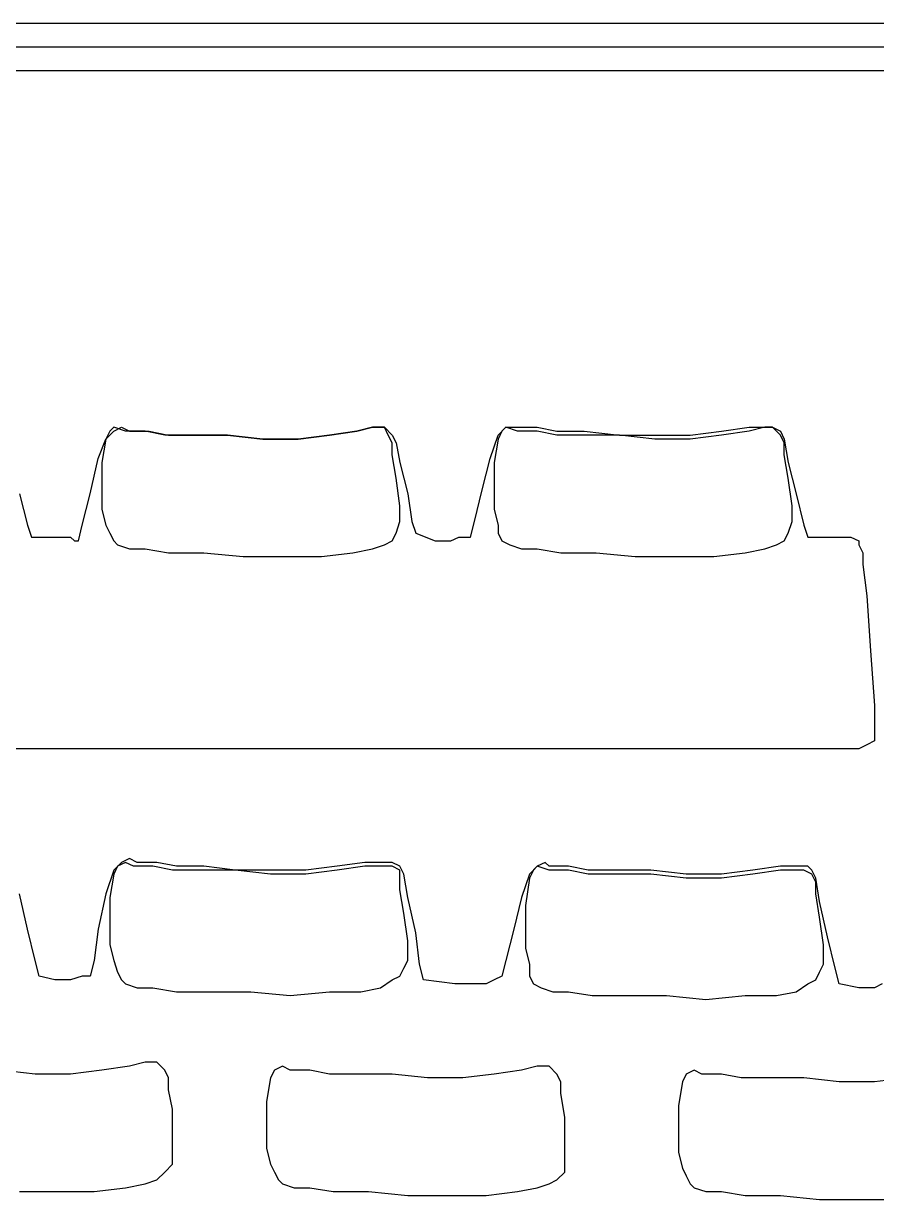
# Model space of a CAD drawing. Header units: millimetres. Extents: x 37541 to 999880, y 4425 to 1416340.
# Drawn here: x 371206.4 to 371510.7, y 1339029.6 to 1339449.3 of the extents above; entities that cross this region are included whole.
import ezdxf

# ---------------------------------------------------------------- set-up
doc = ezdxf.new("R2010")
doc.units = ezdxf.units.MM
doc.header["$LTSCALE"] = 150
doc.layers.get('0').update_dxf_attribs({"lineweight": 0})
doc.layers.add('-----20 General Symbol', color=3, linetype='Continuous')

# ---------------------------------------------------------------- blocks, each defined once
blk = doc.blocks.new('lkjlak')
for p, q in [((481048.47, 239227.23), (479690.73, 239227.23)), ((481048.47, 239223.35), (479690.73, 239223.35)), ((479690.73, 239219.47), (481048.47, 239219.47)), ((479849.29, 239158.63), (479850.58, 239159.93)), ((479849.93, 239159.93), (479849.29, 239158.63)), ((479849.93, 239159.93), (479849.29, 239158.63)), ((479850.58, 239160.58), (479849.93, 239159.93)), ((479850.58, 239160.58), (479849.93, 239159.93)), ((479850.58, 239159.93), (479851.88, 239160.58)), ((479852.52, 239159.93), (479850.58, 239160.58)), ((479852.52, 239159.93), (479850.58, 239160.58)), ((479851.88, 239160.58), (479853.17, 239159.93)), ((479853.82, 239159.93), (479852.52, 239159.93)), ((479853.82, 239159.93), (479852.52, 239159.93)), ((479853.17, 239159.93), (479854.46, 239159.93)), ((479855.76, 239159.93), (479853.82, 239159.93)), ((479855.76, 239159.93), (479853.82, 239159.93)), ((479853.82, 239159.93), (479853.82, 239159.93)), ((479854.46, 239159.93), (479856.41, 239159.93)), ((479858.99, 239159.28), (479855.76, 239159.93)), ((479858.99, 239159.28), (479855.76, 239159.93)), ((479856.41, 239159.93), (479859.64, 239159.28)), ((479886.17, 239159.28), (479890.7, 239159.93)), ((479890.7, 239159.93), (479886.17, 239159.28)), ((479890.7, 239159.93), (479886.17, 239159.28)), ((479890.7, 239159.93), (479893.29, 239160.58)), ((479893.29, 239160.58), (479890.7, 239159.93)), ((479893.29, 239160.58), (479890.7, 239159.93)), ((479890.7, 239159.93), (479890.7, 239159.93)), ((479893.29, 239160.58), (479895.24, 239160.58)), ((479895.24, 239160.58), (479893.29, 239160.58)), ((479895.24, 239160.58), (479893.29, 239160.58)), ((479895.24, 239160.58), (479896.53, 239159.28)), ((479895.88, 239159.28), (479895.24, 239160.58)), ((479895.88, 239159.28), (479895.24, 239160.58)), ((479914, 239159.28), (479915.3, 239160.58)), ((479914.65, 239159.93), (479914, 239158.63)), ((479914.65, 239159.93), (479914, 239158.63)), ((479915.3, 239160.58), (479914.65, 239159.93)), ((479915.3, 239160.58), (479914.65, 239159.93)), ((479915.3, 239160.58), (479915.94, 239160.58)), ((479917.24, 239159.93), (479915.3, 239160.58)), ((479917.24, 239159.93), (479915.3, 239160.58)), ((479915.94, 239160.58), (479917.24, 239160.58)), ((479917.24, 239160.58), (479918.53, 239160.58)), ((479918.53, 239159.93), (479917.24, 239159.93)), ((479918.53, 239159.93), (479917.24, 239159.93)), ((479918.53, 239160.58), (479920.47, 239160.58)), ((479920.47, 239159.93), (479918.53, 239159.93)), ((479920.47, 239159.93), (479918.53, 239159.93)), ((479918.53, 239159.93), (479918.53, 239159.93)), ((479920.47, 239160.58), (479923.71, 239159.93)), ((479923.71, 239159.28), (479920.47, 239159.93)), ((479923.71, 239159.28), (479920.47, 239159.93)), ((479923.71, 239159.93), (479928.24, 239159.93)), ((479928.24, 239159.93), (479934.06, 239159.28)), ((479945.71, 239159.28), (479950.89, 239159.93)), ((479950.89, 239159.93), (479955.42, 239160.58)), ((479955.42, 239159.93), (479950.89, 239159.28)), ((479955.42, 239159.93), (479950.89, 239159.28)), ((479955.42, 239160.58), (479958.01, 239160.58)), ((479958.01, 239160.58), (479955.42, 239159.93)), ((479958.01, 239160.58), (479955.42, 239159.93)), ((479955.42, 239159.93), (479955.42, 239159.93)), ((479958.01, 239160.58), (479959.3, 239160.58)), ((479959.3, 239160.58), (479958.01, 239160.58)), ((479959.3, 239160.58), (479958.01, 239160.58)), ((479959.3, 239160.58), (479960.6, 239159.93)), ((479960.6, 239159.28), (479959.3, 239160.58)), ((479960.6, 239159.28), (479959.3, 239160.58)), ((479960.6, 239159.93), (479961.24, 239158.63)), ((479847.99, 239155.4), (479849.29, 239158.63)), ((479849.29, 239158.63), (479848.64, 239154.75)), ((479849.29, 239158.63), (479848.64, 239154.75)), ((479849.29, 239158.63), (479849.29, 239158.63)), ((479863.52, 239159.28), (479858.99, 239159.28)), ((479863.52, 239159.28), (479858.99, 239159.28)), ((479859.64, 239159.28), (479864.17, 239159.28)), ((479869.35, 239159.28), (479863.52, 239159.28)), ((479869.35, 239159.28), (479863.52, 239159.28)), ((479864.17, 239159.28), (479869.35, 239159.28)), ((479869.35, 239159.28), (479875.17, 239158.63)), ((479875.17, 239158.63), (479869.35, 239159.28)), ((479875.17, 239158.63), (479869.35, 239159.28)), ((479875.17, 239158.63), (479881, 239158.63)), ((479881, 239158.63), (479875.17, 239158.63)), ((479881, 239158.63), (479875.17, 239158.63)), ((479881, 239158.63), (479886.17, 239159.28)), ((479886.17, 239159.28), (479881, 239158.63)), ((479886.17, 239159.28), (479881, 239158.63)), ((479896.53, 239157.99), (479895.88, 239159.28)), ((479896.53, 239157.99), (479895.88, 239159.28)), ((479896.53, 239159.28), (479897.18, 239157.99)), ((479896.53, 239156.04), (479896.53, 239157.99)), ((479896.53, 239157.99), (479896.53, 239157.99)), ((479896.53, 239157.99), (479896.53, 239157.99)), ((479896.53, 239156.04), (479896.53, 239157.99)), ((479897.18, 239157.99), (479897.82, 239154.75)), ((479912.71, 239155.4), (479914, 239159.28)), ((479914, 239158.63), (479913.36, 239154.75)), ((479914, 239158.63), (479913.36, 239154.75)), ((479914, 239158.63), (479914, 239158.63)), ((479928.24, 239159.28), (479923.71, 239159.28)), ((479928.24, 239159.28), (479923.71, 239159.28)), ((479934.06, 239159.28), (479928.24, 239159.28)), ((479934.06, 239159.28), (479928.24, 239159.28)), ((479934.06, 239159.28), (479939.89, 239159.28)), ((479939.89, 239158.63), (479934.06, 239159.28)), ((479939.89, 239158.63), (479934.06, 239159.28)), ((479939.89, 239159.28), (479945.71, 239159.28)), ((479945.71, 239158.63), (479939.89, 239158.63)), ((479945.71, 239158.63), (479939.89, 239158.63)), ((479950.89, 239159.28), (479945.71, 239158.63)), ((479950.89, 239159.28), (479945.71, 239158.63)), ((479961.24, 239157.99), (479960.6, 239159.28)), ((479961.24, 239157.99), (479960.6, 239159.28)), ((479961.24, 239158.63), (479961.89, 239154.75)), ((479961.24, 239156.04), (479961.24, 239157.99)), ((479961.24, 239157.99), (479961.24, 239157.99)), ((479961.24, 239157.99), (479961.24, 239157.99)), ((479961.24, 239156.04), (479961.24, 239157.99)), ((479897.18, 239152.16), (479896.53, 239156.04)), ((479897.18, 239152.16), (479896.53, 239156.04)), ((479961.89, 239152.16), (479961.24, 239156.04)), ((479961.89, 239152.16), (479961.24, 239156.04)), ((479846.7, 239149.57), (479847.99, 239155.4)), ((479848.64, 239154.75), (479848.64, 239150.87)), ((479848.64, 239154.75), (479848.64, 239150.87)), ((479897.82, 239154.75), (479899.12, 239149.57)), ((479911.41, 239150.22), (479912.71, 239155.4)), ((479913.36, 239154.75), (479913.36, 239150.87)), ((479913.36, 239154.75), (479913.36, 239150.87)), ((479961.89, 239154.75), (479963.19, 239149.57)), ((479897.82, 239147.63), (479897.18, 239152.16)), ((479897.82, 239147.63), (479897.18, 239152.16)), ((479962.54, 239147.63), (479961.89, 239152.16)), ((479962.54, 239147.63), (479961.89, 239152.16)), ((479848.64, 239150.87), (479848.64, 239146.98)), ((479848.64, 239150.87), (479848.64, 239146.98)), ((479910.12, 239145.04), (479911.41, 239150.22)), ((479913.36, 239150.87), (479913.36, 239146.98)), ((479913.36, 239150.87), (479913.36, 239146.98)), ((479835.05, 239149.57), (479836.34, 239144.4)), ((479845.4, 239144.4), (479846.7, 239149.57)), ((479899.12, 239149.57), (479899.77, 239145.04)), ((479963.19, 239149.57), (479964.48, 239144.4)), ((479848.64, 239146.98), (479849.29, 239144.4)), ((479848.64, 239146.98), (479849.29, 239144.4)), ((479897.82, 239145.04), (479897.82, 239147.63)), ((479897.82, 239145.04), (479897.82, 239147.63)), ((479913.36, 239146.98), (479914, 239144.4)), ((479913.36, 239146.98), (479914, 239144.4)), ((479962.54, 239145.04), (479962.54, 239147.63)), ((479962.54, 239145.04), (479962.54, 239147.63)), ((479836.34, 239144.4), (479836.99, 239142.45)), ((479844.76, 239141.81), (479845.4, 239144.4)), ((479849.29, 239144.4), (479849.93, 239143.1)), ((479849.29, 239144.4), (479849.29, 239144.4)), ((479849.29, 239144.4), (479849.93, 239143.1)), ((479897.18, 239143.1), (479897.82, 239145.04)), ((479897.18, 239143.1), (479897.82, 239145.04)), ((479897.82, 239145.04), (479897.82, 239145.04)), ((479899.77, 239145.04), (479900.41, 239143.1)), ((479909.47, 239142.45), (479910.12, 239145.04)), ((479914, 239144.4), (479914, 239143.1)), ((479914, 239144.4), (479914, 239144.4)), ((479914, 239144.4), (479914, 239143.1)), ((479961.89, 239143.1), (479962.54, 239145.04)), ((479961.89, 239143.1), (479962.54, 239145.04)), ((479962.54, 239145.04), (479962.54, 239145.04)), ((479964.48, 239144.4), (479965.13, 239142.45)), ((479836.99, 239142.45), (479839.58, 239142.45)), ((479839.58, 239142.45), (479841.52, 239142.45)), ((479841.52, 239142.45), (479843.46, 239142.45)), ((479843.46, 239142.45), (479844.11, 239141.81)), ((479849.93, 239143.1), (479850.58, 239141.81)), ((479849.93, 239143.1), (479850.58, 239141.81)), ((479896.53, 239141.81), (479897.18, 239143.1)), ((479896.53, 239141.81), (479897.18, 239143.1)), ((479900.41, 239143.1), (479903.65, 239141.81)), ((479906.24, 239141.81), (479907.53, 239142.45)), ((479907.53, 239142.45), (479908.83, 239142.45)), ((479908.83, 239142.45), (479909.47, 239142.45)), ((479914, 239143.1), (479914.65, 239141.81)), ((479914, 239143.1), (479914.65, 239141.81)), ((479961.24, 239141.81), (479961.89, 239143.1)), ((479961.24, 239141.81), (479961.89, 239143.1)), ((479965.13, 239142.45), (479968.36, 239142.45)), ((479968.36, 239142.45), (479972.25, 239142.45)), ((479972.25, 239142.45), (479973.54, 239141.81)), ((479844.11, 239141.81), (479844.76, 239141.81)), ((479850.58, 239141.81), (479851.23, 239141.16)), ((479850.58, 239141.81), (479851.23, 239141.16)), ((479851.23, 239141.16), (479853.17, 239140.51)), ((479851.23, 239141.16), (479853.17, 239140.51)), ((479853.17, 239140.51), (479855.76, 239140.51)), ((479853.17, 239140.51), (479853.17, 239140.51)), ((479853.17, 239140.51), (479855.76, 239140.51)), ((479855.76, 239140.51), (479859.64, 239139.87)), ((479855.76, 239140.51), (479859.64, 239139.87)), ((479890.06, 239139.87), (479893.29, 239140.51)), ((479890.06, 239139.87), (479893.29, 239140.51)), ((479893.29, 239140.51), (479895.24, 239141.16)), ((479893.29, 239140.51), (479895.24, 239141.16)), ((479893.29, 239140.51), (479893.29, 239140.51)), ((479895.24, 239141.16), (479896.53, 239141.81)), ((479895.24, 239141.16), (479896.53, 239141.81)), ((479903.65, 239141.81), (479906.24, 239141.81)), ((479914.65, 239141.81), (479915.94, 239141.16)), ((479914.65, 239141.81), (479915.94, 239141.16)), ((479915.94, 239141.16), (479917.89, 239140.51)), ((479915.94, 239141.16), (479917.89, 239140.51)), ((479917.89, 239140.51), (479920.47, 239140.51)), ((479917.89, 239140.51), (479917.89, 239140.51)), ((479917.89, 239140.51), (479920.47, 239140.51)), ((479920.47, 239140.51), (479924.36, 239139.87)), ((479920.47, 239140.51), (479924.36, 239139.87)), ((479954.77, 239139.87), (479958.01, 239140.51)), ((479954.77, 239139.87), (479958.01, 239140.51)), ((479958.01, 239140.51), (479959.95, 239141.16)), ((479958.01, 239140.51), (479959.95, 239141.16)), ((479958.01, 239140.51), (479958.01, 239140.51)), ((479959.95, 239141.16), (479961.24, 239141.81)), ((479959.95, 239141.16), (479961.24, 239141.81)), ((479973.54, 239141.81), (479973.54, 239141.16)), ((479973.54, 239141.16), (479974.19, 239139.87)), ((479859.64, 239139.87), (479865.47, 239139.87)), ((479859.64, 239139.87), (479865.47, 239139.87)), ((479865.47, 239139.87), (479871.94, 239139.22)), ((479865.47, 239139.87), (479871.94, 239139.22)), ((479871.94, 239139.22), (479878.41, 239139.22)), ((479871.94, 239139.22), (479878.41, 239139.22)), ((479878.41, 239139.22), (479884.88, 239139.22)), ((479878.41, 239139.22), (479884.88, 239139.22)), ((479884.88, 239139.22), (479890.06, 239139.87)), ((479884.88, 239139.22), (479890.06, 239139.87)), ((479924.36, 239139.87), (479930.18, 239139.87)), ((479924.36, 239139.87), (479930.18, 239139.87)), ((479930.18, 239139.87), (479936.65, 239139.22)), ((479930.18, 239139.87), (479936.65, 239139.22)), ((479936.65, 239139.22), (479943.12, 239139.22)), ((479936.65, 239139.22), (479943.12, 239139.22)), ((479943.12, 239139.22), (479949.6, 239139.22)), ((479943.12, 239139.22), (479949.6, 239139.22)), ((479949.6, 239139.22), (479954.77, 239139.87)), ((479949.6, 239139.22), (479954.77, 239139.87)), ((479974.19, 239139.87), (479974.19, 239137.92)), ((479974.19, 239137.92), (479974.84, 239132.75)), ((479974.84, 239132.75), (479975.48, 239123.69)), ((479975.48, 239123.69), (479976.13, 239114.63)), ((479976.13, 239114.63), (479976.13, 239110.1)), ((479976.13, 239110.1), (479976.13, 239108.8)), ((479840.23, 239107.51), (479816.28, 239107.51)), ((479864.17, 239107.51), (479840.23, 239107.51)), ((479887.47, 239107.51), (479864.17, 239107.51)), ((479909.47, 239107.51), (479887.47, 239107.51)), ((479928.89, 239107.51), (479909.47, 239107.51)), ((479945.71, 239107.51), (479928.89, 239107.51)), ((479959.3, 239107.51), (479945.71, 239107.51)), ((479967.72, 239107.51), (479959.3, 239107.51)), ((479971.6, 239107.51), (479967.72, 239107.51)), ((479973.54, 239107.51), (479971.6, 239107.51)), ((479974.84, 239108.16), (479973.54, 239107.51)), ((479976.13, 239108.8), (479974.84, 239108.16)), ((479851.88, 239088.74), (479850.58, 239087.45)), ((479851.23, 239088.09), (479850.58, 239086.8)), ((479851.23, 239088.09), (479850.58, 239086.8)), ((479852.52, 239088.74), (479851.23, 239088.09)), ((479852.52, 239088.74), (479851.23, 239088.09)), ((479853.17, 239089.39), (479851.88, 239088.74)), ((479853.82, 239088.09), (479852.52, 239088.74)), ((479853.82, 239088.09), (479852.52, 239088.74)), ((479854.46, 239088.74), (479853.17, 239089.39)), ((479855.11, 239088.09), (479853.82, 239088.09)), ((479855.11, 239088.09), (479853.82, 239088.09)), ((479855.76, 239088.74), (479854.46, 239088.74)), ((479857.05, 239088.09), (479855.11, 239088.09)), ((479857.05, 239088.09), (479855.11, 239088.09)), ((479855.11, 239088.09), (479855.11, 239088.09)), ((479857.7, 239088.74), (479855.76, 239088.74)), ((479860.29, 239087.45), (479857.05, 239088.09)), ((479860.29, 239087.45), (479857.05, 239088.09)), ((479860.94, 239088.09), (479857.7, 239088.74)), ((479865.47, 239088.09), (479860.94, 239088.09)), ((479870.64, 239087.45), (479865.47, 239088.09)), ((479887.47, 239088.09), (479882.29, 239087.45)), ((479892, 239088.74), (479887.47, 239088.09)), ((479892, 239088.09), (479887.47, 239087.45)), ((479892, 239088.09), (479887.47, 239087.45)), ((479894.59, 239088.74), (479892, 239088.74)), ((479894.59, 239088.09), (479892, 239088.09)), ((479894.59, 239088.09), (479892, 239088.09)), ((479892, 239088.09), (479892, 239088.09)), ((479896.53, 239088.74), (479894.59, 239088.74)), ((479896.53, 239088.09), (479894.59, 239088.09)), ((479896.53, 239088.09), (479894.59, 239088.09)), ((479897.82, 239088.09), (479896.53, 239088.74)), ((479897.82, 239087.45), (479896.53, 239088.09)), ((479897.82, 239087.45), (479896.53, 239088.09)), ((479898.47, 239086.8), (479897.82, 239088.09)), ((479920.47, 239088.09), (479919.18, 239086.8)), ((479920.47, 239088.09), (479919.83, 239087.45)), ((479920.47, 239088.09), (479919.83, 239087.45)), ((479921.77, 239088.74), (479920.47, 239088.09)), ((479922.42, 239087.45), (479920.47, 239088.09)), ((479922.42, 239087.45), (479920.47, 239088.09)), ((479922.42, 239088.09), (479921.77, 239088.74)), ((479923.71, 239088.09), (479922.42, 239088.09)), ((479925.65, 239088.09), (479923.71, 239088.09)), ((479928.89, 239087.45), (479925.65, 239088.09)), ((479960.6, 239088.09), (479956.07, 239087.45)), ((479963.19, 239088.09), (479960.6, 239088.09)), ((479965.13, 239088.09), (479963.19, 239088.09)), ((479965.78, 239087.45), (479965.13, 239088.09)), ((479850.58, 239087.45), (479849.29, 239083.56)), ((479850.58, 239086.8), (479849.93, 239082.92)), ((479850.58, 239086.8), (479849.93, 239082.92)), ((479850.58, 239086.8), (479850.58, 239086.8)), ((479864.82, 239087.45), (479860.29, 239087.45)), ((479864.82, 239087.45), (479860.29, 239087.45)), ((479870.64, 239087.45), (479864.82, 239087.45)), ((479870.64, 239087.45), (479864.82, 239087.45)), ((479876.47, 239087.45), (479870.64, 239087.45)), ((479876.47, 239086.8), (479870.64, 239087.45)), ((479876.47, 239086.8), (479870.64, 239087.45)), ((479882.29, 239087.45), (479876.47, 239087.45)), ((479882.29, 239086.8), (479876.47, 239086.8)), ((479882.29, 239086.8), (479876.47, 239086.8)), ((479887.47, 239087.45), (479882.29, 239086.8)), ((479887.47, 239087.45), (479882.29, 239086.8)), ((479897.82, 239086.15), (479897.82, 239087.45)), ((479897.82, 239086.15), (479897.82, 239087.45)), ((479897.82, 239084.21), (479897.82, 239086.15)), ((479897.82, 239086.15), (479897.82, 239086.15)), ((479897.82, 239086.15), (479897.82, 239086.15)), ((479897.82, 239084.21), (479897.82, 239086.15)), ((479899.12, 239082.92), (479898.47, 239086.8)), ((479919.18, 239086.8), (479917.89, 239082.92)), ((479919.18, 239086.15), (479918.53, 239081.62)), ((479919.18, 239086.15), (479918.53, 239081.62)), ((479919.83, 239087.45), (479919.18, 239086.15)), ((479919.83, 239087.45), (479919.18, 239086.15)), ((479919.18, 239086.15), (479919.18, 239086.15)), ((479923.71, 239087.45), (479922.42, 239087.45)), ((479923.71, 239087.45), (479922.42, 239087.45)), ((479925.65, 239087.45), (479923.71, 239087.45)), ((479925.65, 239087.45), (479923.71, 239087.45)), ((479923.71, 239087.45), (479923.71, 239087.45)), ((479928.89, 239086.8), (479925.65, 239087.45)), ((479928.89, 239086.8), (479925.65, 239087.45)), ((479933.42, 239087.45), (479928.89, 239087.45)), ((479933.42, 239086.8), (479928.89, 239086.8)), ((479933.42, 239086.8), (479928.89, 239086.8)), ((479939.24, 239087.45), (479933.42, 239087.45)), ((479939.24, 239086.8), (479933.42, 239086.8)), ((479939.24, 239086.8), (479933.42, 239086.8)), ((479945.07, 239086.8), (479939.24, 239087.45)), ((479945.07, 239086.15), (479939.24, 239086.8)), ((479945.07, 239086.15), (479939.24, 239086.8)), ((479950.89, 239086.8), (479945.07, 239086.8)), ((479950.89, 239086.15), (479945.07, 239086.15)), ((479950.89, 239086.15), (479945.07, 239086.15)), ((479956.07, 239087.45), (479950.89, 239086.8)), ((479956.07, 239086.8), (479950.89, 239086.15)), ((479956.07, 239086.8), (479950.89, 239086.15)), ((479960.6, 239087.45), (479956.07, 239086.8)), ((479960.6, 239087.45), (479956.07, 239086.8)), ((479963.19, 239087.45), (479960.6, 239087.45)), ((479963.19, 239087.45), (479960.6, 239087.45)), ((479960.6, 239087.45), (479960.6, 239087.45)), ((479964.48, 239087.45), (479963.19, 239087.45)), ((479964.48, 239087.45), (479963.19, 239087.45)), ((479965.78, 239086.8), (479964.48, 239087.45)), ((479965.78, 239086.8), (479964.48, 239087.45)), ((479966.42, 239086.15), (479965.78, 239087.45)), ((479966.42, 239085.5), (479965.78, 239086.8)), ((479966.42, 239085.5), (479965.78, 239086.8)), ((479967.07, 239082.27), (479966.42, 239086.15)), ((479898.47, 239080.33), (479897.82, 239084.21)), ((479898.47, 239080.33), (479897.82, 239084.21)), ((479966.42, 239083.56), (479966.42, 239085.5)), ((479966.42, 239085.5), (479966.42, 239085.5)), ((479966.42, 239085.5), (479966.42, 239085.5)), ((479966.42, 239083.56), (479966.42, 239085.5)), ((479836.34, 239077.74), (479835.05, 239083.56)), ((479849.29, 239083.56), (479847.99, 239077.74)), ((479849.93, 239082.92), (479849.93, 239079.03)), ((479849.93, 239082.92), (479849.93, 239079.03)), ((479900.41, 239077.09), (479899.12, 239082.92)), ((479917.89, 239082.92), (479916.59, 239077.74)), ((479967.07, 239079.68), (479966.42, 239083.56)), ((479967.07, 239079.68), (479966.42, 239083.56)), ((479968.36, 239076.44), (479967.07, 239082.27)), ((479899.12, 239075.8), (479898.47, 239080.33)), ((479899.12, 239075.8), (479898.47, 239080.33)), ((479918.53, 239081.62), (479918.53, 239077.74)), ((479918.53, 239081.62), (479918.53, 239077.74)), ((479849.93, 239079.03), (479849.93, 239075.15)), ((479849.93, 239079.03), (479849.93, 239075.15)), ((479967.72, 239075.15), (479967.07, 239079.68)), ((479967.72, 239075.15), (479967.07, 239079.68)), ((479837.64, 239072.56), (479836.34, 239077.74)), ((479847.99, 239077.74), (479847.35, 239072.56)), ((479901.06, 239071.91), (479900.41, 239077.09)), ((479916.59, 239077.74), (479915.3, 239072.56)), ((479918.53, 239077.74), (479918.53, 239074.5)), ((479918.53, 239077.74), (479918.53, 239074.5)), ((479969.66, 239071.27), (479968.36, 239076.44)), ((479849.93, 239075.15), (479850.58, 239072.56)), ((479849.93, 239075.15), (479850.58, 239072.56)), ((479899.12, 239072.56), (479899.12, 239075.8)), ((479899.12, 239072.56), (479899.12, 239075.8)), ((479918.53, 239074.5), (479919.18, 239071.91)), ((479918.53, 239074.5), (479919.18, 239071.91)), ((479967.72, 239071.91), (479967.72, 239075.15)), ((479967.72, 239071.91), (479967.72, 239075.15)), ((479838.29, 239069.97), (479837.64, 239072.56)), ((479847.35, 239072.56), (479846.7, 239069.97)), ((479850.58, 239072.56), (479851.23, 239070.62)), ((479850.58, 239072.56), (479850.58, 239072.56)), ((479850.58, 239072.56), (479851.23, 239070.62)), ((479898.47, 239071.27), (479899.12, 239072.56)), ((479898.47, 239071.27), (479899.12, 239072.56)), ((479899.12, 239072.56), (479899.12, 239072.56)), ((479915.3, 239072.56), (479914.65, 239069.97)), ((479851.23, 239070.62), (479851.88, 239069.33)), ((479851.23, 239070.62), (479851.88, 239069.33)), ((479897.82, 239069.97), (479898.47, 239071.27)), ((479897.82, 239069.97), (479898.47, 239071.27)), ((479901.71, 239069.33), (479901.06, 239071.91)), ((479919.18, 239071.91), (479919.18, 239069.97)), ((479919.18, 239071.91), (479919.18, 239071.91)), ((479919.18, 239071.91), (479919.18, 239069.97)), ((479966.42, 239069.33), (479967.07, 239070.62)), ((479966.42, 239069.33), (479967.07, 239070.62)), ((479967.07, 239070.62), (479967.72, 239071.91)), ((479967.07, 239070.62), (479967.72, 239071.91)), ((479967.72, 239071.91), (479967.72, 239071.91)), ((479970.31, 239068.68), (479969.66, 239071.27)), ((479840.87, 239069.33), (479838.29, 239069.97)), ((479843.46, 239069.33), (479840.87, 239069.33)), ((479845.4, 239069.97), (479843.46, 239069.33)), ((479846.05, 239069.97), (479845.4, 239069.97)), ((479846.7, 239069.97), (479846.05, 239069.97)), ((479851.88, 239069.33), (479852.52, 239068.68)), ((479851.88, 239069.33), (479852.52, 239068.68)), ((479852.52, 239068.68), (479854.46, 239068.03)), ((479852.52, 239068.68), (479854.46, 239068.03)), ((479894.59, 239068.03), (479896.53, 239069.33)), ((479894.59, 239068.03), (479896.53, 239069.33)), ((479896.53, 239069.33), (479897.82, 239069.97)), ((479896.53, 239069.33), (479897.82, 239069.97)), ((479906.88, 239068.68), (479901.71, 239069.33)), ((479909.47, 239068.68), (479906.88, 239068.68)), ((479912.06, 239068.68), (479909.47, 239068.68)), ((479913.36, 239069.33), (479912.06, 239068.68)), ((479914.65, 239069.97), (479913.36, 239069.33)), ((479914.65, 239069.97), (479914.65, 239069.97)), ((479919.18, 239069.97), (479919.83, 239068.68)), ((479919.18, 239069.97), (479919.83, 239068.68)), ((479919.83, 239068.68), (479921.12, 239068.03)), ((479919.83, 239068.68), (479921.12, 239068.03)), ((479963.19, 239067.38), (479965.13, 239068.68)), ((479963.19, 239067.38), (479965.13, 239068.68)), ((479965.13, 239068.68), (479966.42, 239069.33)), ((479965.13, 239068.68), (479966.42, 239069.33)), ((479973.54, 239068.03), (479970.31, 239068.68)), ((479977.42, 239068.68), (479976.13, 239068.03)), ((479854.46, 239068.03), (479857.05, 239068.03)), ((479854.46, 239068.03), (479854.46, 239068.03)), ((479854.46, 239068.03), (479857.05, 239068.03)), ((479857.05, 239068.03), (479860.94, 239067.38)), ((479857.05, 239068.03), (479860.94, 239067.38)), ((479860.94, 239067.38), (479866.76, 239067.38)), ((479860.94, 239067.38), (479866.76, 239067.38)), ((479866.76, 239067.38), (479873.23, 239067.38)), ((479866.76, 239067.38), (479873.23, 239067.38)), ((479873.23, 239067.38), (479879.7, 239066.74)), ((479873.23, 239067.38), (479879.7, 239066.74)), ((479879.7, 239066.74), (479886.17, 239067.38)), ((479879.7, 239066.74), (479886.17, 239067.38)), ((479886.17, 239067.38), (479891.35, 239067.38)), ((479886.17, 239067.38), (479891.35, 239067.38)), ((479891.35, 239067.38), (479894.59, 239068.03)), ((479891.35, 239067.38), (479894.59, 239068.03)), ((479894.59, 239068.03), (479894.59, 239068.03)), ((479921.12, 239068.03), (479923.06, 239067.38)), ((479921.12, 239068.03), (479923.06, 239067.38)), ((479923.06, 239067.38), (479925.65, 239067.38)), ((479923.06, 239067.38), (479923.06, 239067.38)), ((479923.06, 239067.38), (479925.65, 239067.38)), ((479925.65, 239067.38), (479929.53, 239066.74)), ((479925.65, 239067.38), (479929.53, 239066.74)), ((479929.53, 239066.74), (479935.36, 239066.74)), ((479929.53, 239066.74), (479935.36, 239066.74)), ((479935.36, 239066.74), (479941.83, 239066.74)), ((479935.36, 239066.74), (479941.83, 239066.74)), ((479941.83, 239066.74), (479948.3, 239066.09)), ((479941.83, 239066.74), (479948.3, 239066.09)), ((479948.3, 239066.09), (479954.77, 239066.74)), ((479948.3, 239066.09), (479954.77, 239066.74)), ((479954.77, 239066.74), (479959.95, 239066.74)), ((479954.77, 239066.74), (479959.95, 239066.74)), ((479959.95, 239066.74), (479963.19, 239067.38)), ((479959.95, 239066.74), (479963.19, 239067.38)), ((479963.19, 239067.38), (479963.19, 239067.38)), ((479976.13, 239068.03), (479973.54, 239068.03)), ((479853.17, 239055.09), (479848.64, 239054.44)), ((479853.17, 239055.09), (479848.64, 239054.44)), ((479855.76, 239055.74), (479853.17, 239055.09)), ((479855.76, 239055.74), (479853.17, 239055.09)), ((479853.17, 239055.09), (479853.17, 239055.09)), ((479857.7, 239055.74), (479855.76, 239055.74)), ((479857.7, 239055.74), (479855.76, 239055.74)), ((479858.99, 239054.44), (479857.7, 239055.74)), ((479858.99, 239054.44), (479857.7, 239055.74)), ((479878.41, 239055.09), (479877.11, 239054.44)), ((479878.41, 239055.09), (479877.11, 239054.44)), ((479879.7, 239054.44), (479878.41, 239055.09)), ((479879.7, 239054.44), (479878.41, 239055.09)), ((479920.47, 239055.09), (479917.89, 239054.44)), ((479920.47, 239055.09), (479917.89, 239054.44)), ((479922.42, 239055.09), (479920.47, 239055.09)), ((479922.42, 239055.09), (479920.47, 239055.09)), ((479923.71, 239053.79), (479922.42, 239055.09)), ((479923.71, 239053.79), (479922.42, 239055.09)), ((479837.64, 239053.79), (479831.81, 239054.44)), ((479837.64, 239053.79), (479831.81, 239054.44)), ((479843.46, 239053.79), (479837.64, 239053.79)), ((479843.46, 239053.79), (479837.64, 239053.79)), ((479848.64, 239054.44), (479843.46, 239053.79)), ((479848.64, 239054.44), (479843.46, 239053.79)), ((479859.64, 239053.15), (479858.99, 239054.44)), ((479859.64, 239053.15), (479858.99, 239054.44)), ((479859.64, 239051.21), (479859.64, 239053.15)), ((479859.64, 239053.15), (479859.64, 239053.15)), ((479859.64, 239053.15), (479859.64, 239053.15)), ((479859.64, 239051.21), (479859.64, 239053.15)), ((479876.47, 239053.15), (479875.82, 239049.26)), ((479876.47, 239053.15), (479875.82, 239049.26)), ((479877.11, 239054.44), (479876.47, 239053.15)), ((479877.11, 239054.44), (479876.47, 239053.15)), ((479876.47, 239053.15), (479876.47, 239053.15)), ((479881.64, 239054.44), (479879.7, 239054.44)), ((479881.64, 239054.44), (479879.7, 239054.44)), ((479882.94, 239054.44), (479881.64, 239054.44)), ((479882.94, 239054.44), (479881.64, 239054.44)), ((479881.64, 239054.44), (479881.64, 239054.44)), ((479886.17, 239053.79), (479882.94, 239054.44)), ((479886.17, 239053.79), (479882.94, 239054.44)), ((479890.7, 239053.79), (479886.17, 239053.79)), ((479890.7, 239053.79), (479886.17, 239053.79)), ((479896.53, 239053.79), (479890.7, 239053.79)), ((479896.53, 239053.79), (479890.7, 239053.79)), ((479902.35, 239053.15), (479896.53, 239053.79)), ((479902.35, 239053.15), (479896.53, 239053.79)), ((479908.18, 239053.15), (479902.35, 239053.15)), ((479908.18, 239053.15), (479902.35, 239053.15)), ((479913.36, 239053.79), (479908.18, 239053.15)), ((479913.36, 239053.79), (479908.18, 239053.15)), ((479917.89, 239054.44), (479913.36, 239053.79)), ((479917.89, 239054.44), (479913.36, 239053.79)), ((479917.89, 239054.44), (479917.89, 239054.44)), ((479924.36, 239052.5), (479923.71, 239053.79)), ((479924.36, 239052.5), (479923.71, 239053.79)), ((479945.07, 239053.79), (479944.42, 239052.5)), ((479945.07, 239053.79), (479944.42, 239052.5)), ((479946.36, 239054.44), (479945.07, 239053.79)), ((479946.36, 239054.44), (479945.07, 239053.79)), ((479947.65, 239053.79), (479946.36, 239054.44)), ((479947.65, 239053.79), (479946.36, 239054.44)), ((479948.95, 239053.79), (479947.65, 239053.79)), ((479948.95, 239053.79), (479947.65, 239053.79)), ((479950.89, 239053.79), (479948.95, 239053.79)), ((479950.89, 239053.79), (479948.95, 239053.79)), ((479948.95, 239053.79), (479948.95, 239053.79)), ((479954.13, 239053.15), (479950.89, 239053.79)), ((479954.13, 239053.15), (479950.89, 239053.79)), ((479958.66, 239053.15), (479954.13, 239053.15)), ((479958.66, 239053.15), (479954.13, 239053.15)), ((479964.48, 239053.15), (479958.66, 239053.15)), ((479964.48, 239053.15), (479958.66, 239053.15)), ((479970.31, 239052.5), (479964.48, 239053.15)), ((479970.31, 239052.5), (479964.48, 239053.15)), ((479981.31, 239053.15), (479976.13, 239052.5)), ((479981.31, 239053.15), (479976.13, 239052.5)), ((479860.29, 239047.97), (479859.64, 239051.21)), ((479860.29, 239047.97), (479859.64, 239051.21)), ((479924.36, 239050.56), (479924.36, 239052.5)), ((479924.36, 239052.5), (479924.36, 239052.5)), ((479924.36, 239052.5), (479924.36, 239052.5)), ((479924.36, 239050.56), (479924.36, 239052.5)), ((479944.42, 239052.5), (479943.77, 239048.62)), ((479944.42, 239052.5), (479943.77, 239048.62)), ((479944.42, 239052.5), (479944.42, 239052.5)), ((479976.13, 239052.5), (479970.31, 239052.5)), ((479976.13, 239052.5), (479970.31, 239052.5)), ((479875.82, 239049.26), (479875.82, 239045.38)), ((479875.82, 239049.26), (479875.82, 239045.38)), ((479925, 239046.68), (479924.36, 239050.56)), ((479925, 239046.68), (479924.36, 239050.56)), ((479860.29, 239043.44), (479860.29, 239047.97)), ((479860.29, 239043.44), (479860.29, 239047.97)), ((479943.77, 239048.62), (479943.77, 239044.73)), ((479943.77, 239048.62), (479943.77, 239044.73)), ((479875.82, 239045.38), (479875.82, 239041.5)), ((479875.82, 239045.38), (479875.82, 239041.5)), ((479925, 239042.15), (479925, 239046.68)), ((479925, 239042.15), (479925, 239046.68)), ((479860.29, 239040.2), (479860.29, 239043.44)), ((479860.29, 239040.2), (479860.29, 239043.44)), ((479943.77, 239044.73), (479943.77, 239040.85)), ((479943.77, 239044.73), (479943.77, 239040.85)), ((479875.82, 239041.5), (479876.47, 239038.91)), ((479875.82, 239041.5), (479876.47, 239038.91)), ((479925, 239039.56), (479925, 239042.15)), ((479925, 239039.56), (479925, 239042.15)), ((479860.29, 239038.91), (479860.29, 239040.2)), ((479860.29, 239038.91), (479860.29, 239040.2)), ((479860.29, 239040.2), (479860.29, 239040.2)), ((479925, 239037.62), (479925, 239039.56)), ((479925, 239037.62), (479925, 239039.56)), ((479925, 239039.56), (479925, 239039.56)), ((479943.77, 239040.85), (479944.42, 239038.26)), ((479943.77, 239040.85), (479944.42, 239038.26)), ((479857.7, 239036.32), (479858.99, 239037.62)), ((479857.7, 239036.32), (479858.99, 239037.62)), ((479858.99, 239037.62), (479860.29, 239038.91)), ((479858.99, 239037.62), (479860.29, 239038.91)), ((479876.47, 239038.91), (479877.11, 239037.62)), ((479876.47, 239038.91), (479876.47, 239038.91)), ((479876.47, 239038.91), (479877.11, 239037.62)), ((479877.11, 239037.62), (479877.76, 239036.32)), ((479877.11, 239037.62), (479877.76, 239036.32)), ((479923.71, 239036.32), (479925, 239037.62)), ((479923.71, 239036.32), (479925, 239037.62)), ((479944.42, 239038.26), (479945.07, 239036.97)), ((479944.42, 239038.26), (479944.42, 239038.26)), ((479944.42, 239038.26), (479945.07, 239036.97)), ((479852.52, 239035.03), (479855.76, 239035.67)), ((479852.52, 239035.03), (479855.76, 239035.67)), ((479855.76, 239035.67), (479857.7, 239036.32)), ((479855.76, 239035.67), (479857.7, 239036.32)), ((479855.76, 239035.67), (479855.76, 239035.67)), ((479877.76, 239036.32), (479878.41, 239035.67)), ((479877.76, 239036.32), (479878.41, 239035.67)), ((479878.41, 239035.67), (479880.35, 239035.03)), ((479878.41, 239035.67), (479880.35, 239035.03)), ((479920.47, 239035.03), (479922.42, 239035.67)), ((479920.47, 239035.03), (479922.42, 239035.67)), ((479922.42, 239035.67), (479923.71, 239036.32)), ((479922.42, 239035.67), (479923.71, 239036.32)), ((479945.07, 239036.97), (479945.71, 239035.67)), ((479945.07, 239036.97), (479945.71, 239035.67)), ((479945.71, 239035.67), (479946.36, 239035.03)), ((479945.71, 239035.67), (479946.36, 239035.03)), ((479835.05, 239034.38), (479841.52, 239034.38)), ((479835.05, 239034.38), (479841.52, 239034.38)), ((479841.52, 239034.38), (479847.35, 239034.38)), ((479841.52, 239034.38), (479847.35, 239034.38)), ((479847.35, 239034.38), (479852.52, 239035.03)), ((479847.35, 239034.38), (479852.52, 239035.03)), ((479880.35, 239035.03), (479882.94, 239035.03)), ((479880.35, 239035.03), (479880.35, 239035.03)), ((479880.35, 239035.03), (479882.94, 239035.03)), ((479882.94, 239035.03), (479886.82, 239034.38)), ((479882.94, 239035.03), (479886.82, 239034.38)), ((479886.82, 239034.38), (479892.65, 239034.38)), ((479886.82, 239034.38), (479892.65, 239034.38)), ((479892.65, 239034.38), (479899.12, 239033.73)), ((479892.65, 239034.38), (479899.12, 239033.73)), ((479899.12, 239033.73), (479905.59, 239033.73)), ((479899.12, 239033.73), (479905.59, 239033.73)), ((479905.59, 239033.73), (479912.06, 239033.73)), ((479905.59, 239033.73), (479912.06, 239033.73)), ((479912.06, 239033.73), (479917.24, 239034.38)), ((479912.06, 239033.73), (479917.24, 239034.38)), ((479917.24, 239034.38), (479920.47, 239035.03)), ((479917.24, 239034.38), (479920.47, 239035.03)), ((479920.47, 239035.03), (479920.47, 239035.03)), ((479946.36, 239035.03), (479948.3, 239034.38)), ((479946.36, 239035.03), (479948.3, 239034.38)), ((479948.3, 239034.38), (479950.89, 239034.38)), ((479948.3, 239034.38), (479948.3, 239034.38)), ((479948.3, 239034.38), (479950.89, 239034.38)), ((479950.89, 239034.38), (479954.77, 239033.73)), ((479950.89, 239034.38), (479954.77, 239033.73)), ((479954.77, 239033.73), (479960.6, 239033.73)), ((479954.77, 239033.73), (479960.6, 239033.73)), ((479960.6, 239033.73), (479967.07, 239033.09)), ((479960.6, 239033.73), (479967.07, 239033.09)), ((479967.07, 239033.09), (479973.54, 239033.09)), ((479967.07, 239033.09), (479973.54, 239033.09)), ((479973.54, 239033.09), (479980.01, 239033.09)), ((479973.54, 239033.09), (479980.01, 239033.09))]:
    blk.add_line(p, q)

msp = doc.modelspace()

# ---------------------------------------------------------------- block references
at = {"layer": '-----20 General Symbol', "xscale": 2.161992537151013, "yscale": 2.161992537151013, "zscale": 2.161992537151013}
msp.add_blockref('lkjlak', (-666194.788, 822241.81), dxfattribs=at)

doc.saveas('drawing.dxf')
